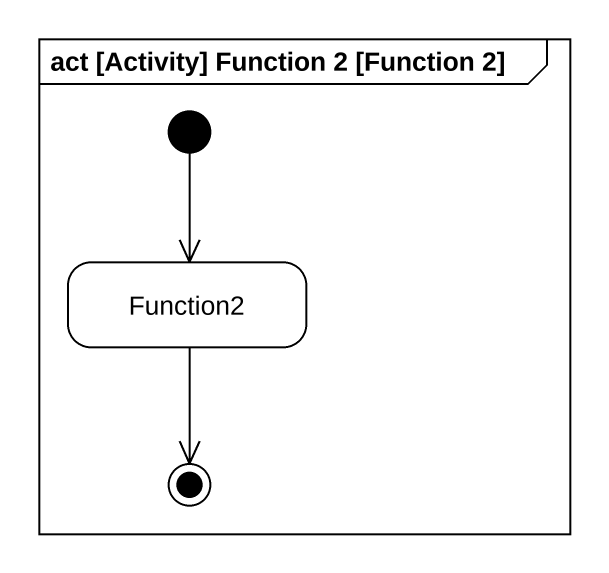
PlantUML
@startuml
mainframe act [Activity] Function 2 [Function 2]
hide empty description
state Function2
[*] --> Function2
Function2 --> [*]
@enduml
